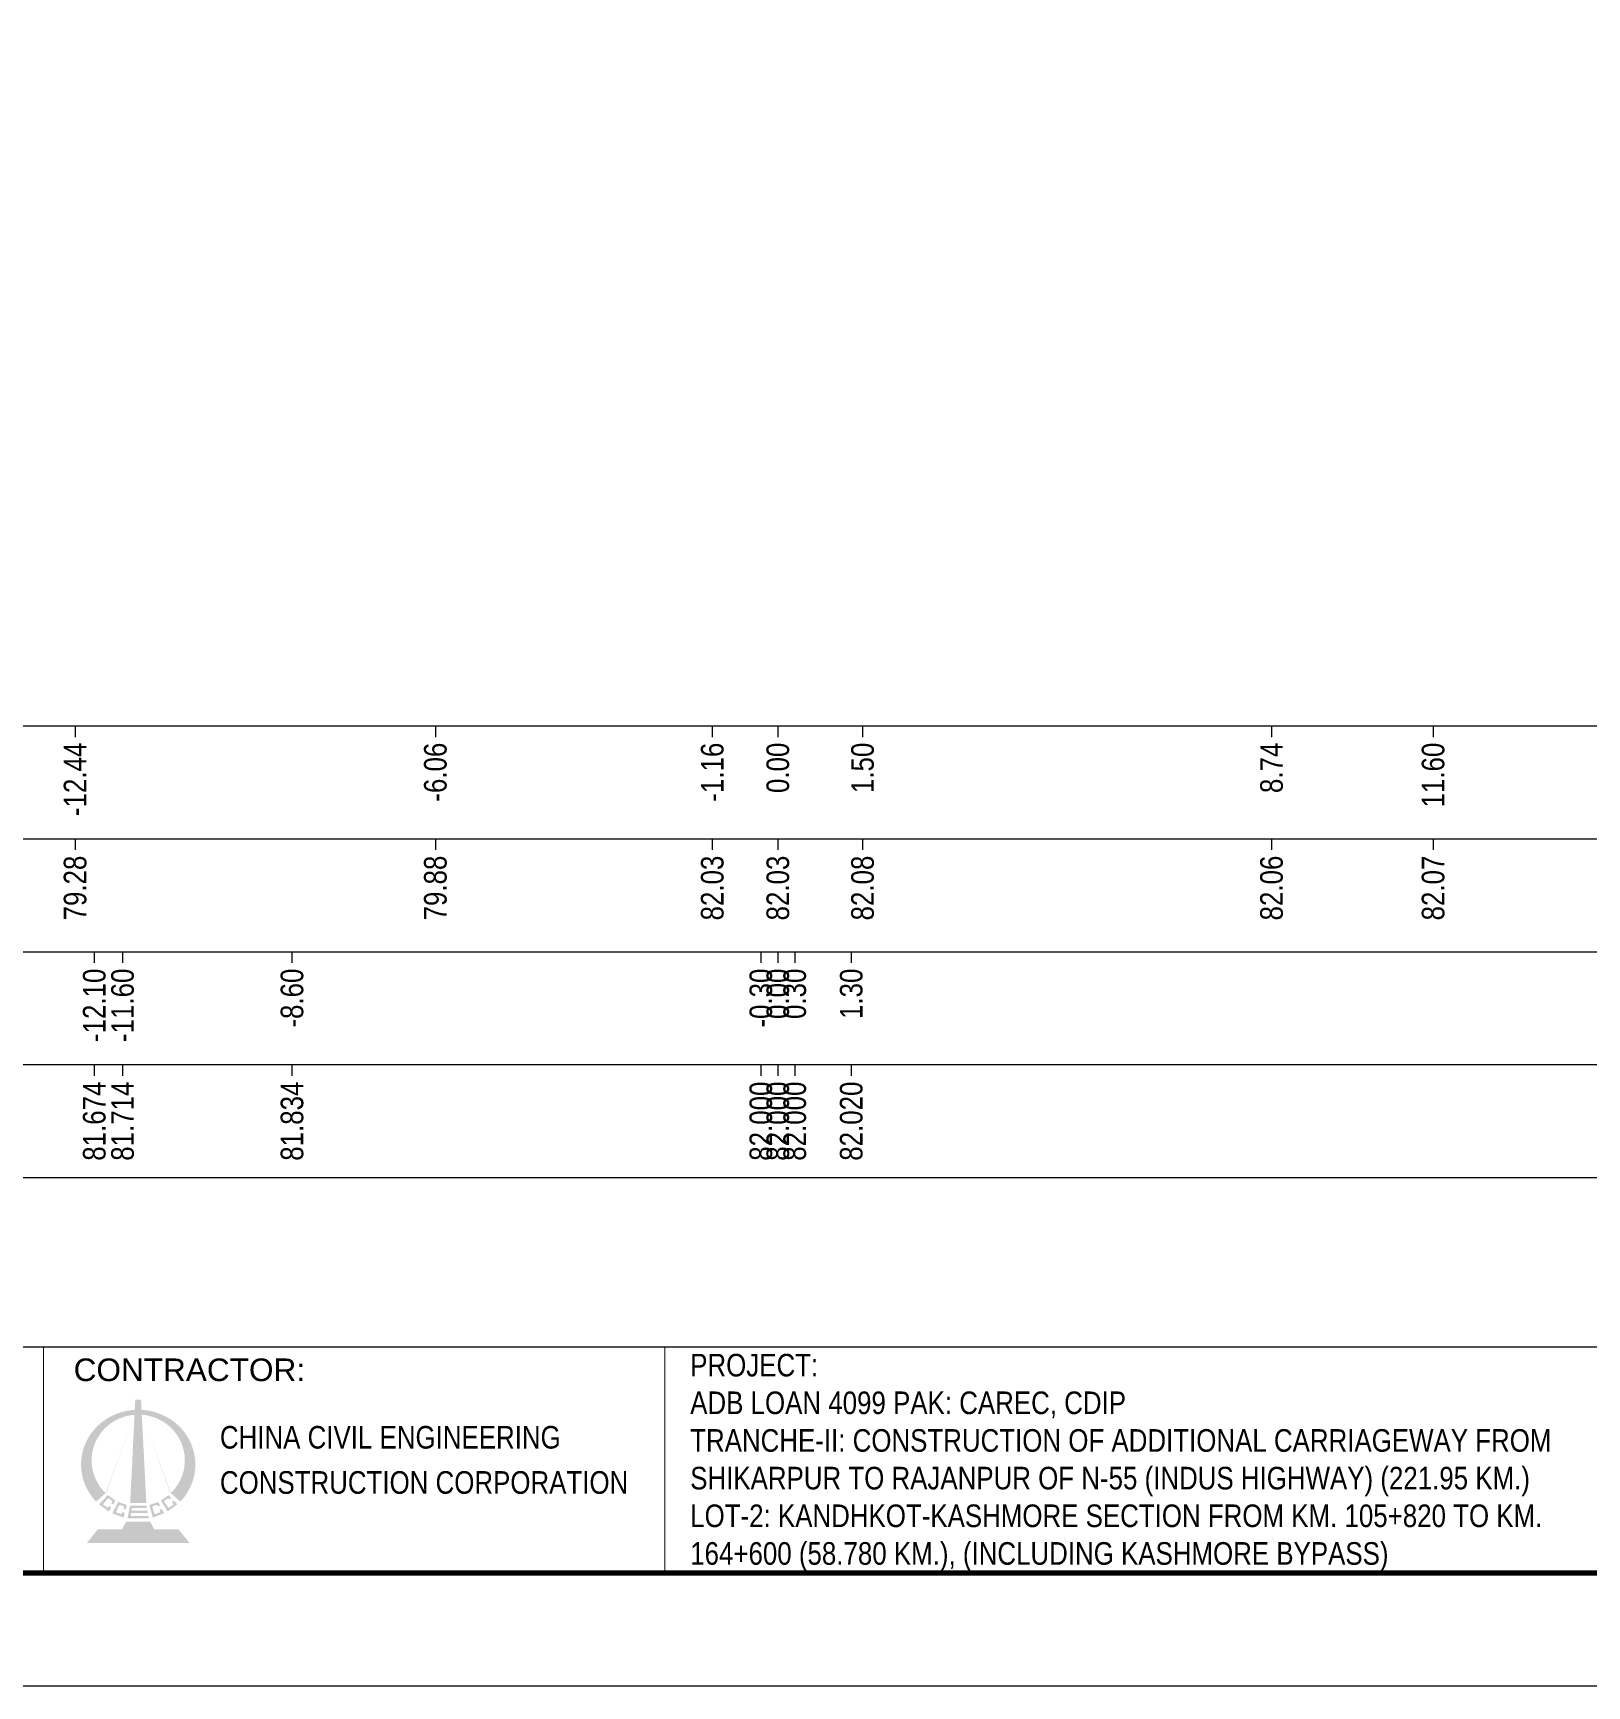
# Model space of a CAD drawing. Header units: millimetres. Extents: x 1890 to 1974, y 863 to 921.8.
# Drawn here: x 1917.85 to 1945.36, y 863.03 to 892.29 of the extents above; entities that cross this region are included whole.
import ezdxf
from ezdxf.enums import TextEntityAlignment as Align

# ---------------------------------------------------------------- set-up
doc = ezdxf.new("R2010")
doc.units = ezdxf.units.MM
doc.layers.add('图框', color=1, linetype='Continuous', lineweight=9)
doc.layers.add('数据栏', color=8, linetype='Continuous', lineweight=15)
doc.styles.add('ARIAL', font='arial.ttf')
doc.styles.add('STYLE-ARIAL_NARROW', font='ARIALN.TTF')

# ---------------------------------------------------------------- blocks, each defined once
blk = doc.blocks.new('HDMD.HDM.LANM..N55横断面模板20250309')
at = {"layer": '数据栏', "color": 7, "linetype": 'Continuous', "lineweight": 0}
for p, q in [((-62.001, 0), (82.001, 0)), ((-66.001, -4), (82, -4)), ((-70.001, -8), (82, -8)), ((-66.001, -12), (82, -12)), ((-70.001, -16), (82, -16))]:
    blk.add_line(p, q, dxfattribs=at)
blk = doc.blocks.new('CCECC.LOGO')
at = {"lineweight": 0, "true_color": 0x0054a3}
h = blk.add_hatch(color=154, dxfattribs=at)
h.dxf.hatch_style = 1
edge = h.paths.add_edge_path()
edge.add_ellipse((0.001, 0.198), major_axis=(-2.201, 0), ratio=0.981059, start_angle=134.40864, end_angle=265.58424, ccw=False)
edge.add_line((1.542, -1.345), (1.987, -1.749))
edge.add_ellipse((0.001, 0.001), major_axis=(-2.698, 0), ratio=0.958827, start_angle=137.40098, end_angle=266.65353)
edge.add_line((0.159, 2.584), (0.135, 3.056))
edge.add_line((0.135, 3.056), (-0.137, 3.058))
edge.add_line((-0.137, 3.058), (-0.16, 2.583))
edge.add_ellipse((0.001, 0.001), major_axis=(-2.698, 0), ratio=0.958827, start_angle=273.44206, end_angle=402.62835)
edge.add_line((-1.983, -1.75), (-1.536, -1.348))
edge.add_ellipse((0.001, 0.198), major_axis=(-2.201, 0), ratio=0.981059, start_angle=274.51488, end_angle=405.71491, ccw=False)
edge.add_line((-0.172, 2.351), (-0.377, -1.815))
edge.add_line((-0.377, -1.815), (0.385, -1.812))
edge.add_line((0.385, -1.812), (0.171, 2.351))
h.paths.add_polyline_path([(-1.433, -1.444), (-1.85, -1.877), (-1.383, -2.218), (-1.271, -2.023), (-1.368, -1.957), (-1.43, -2.043), (-1.667, -1.877), (-1.418, -1.586), (-1.21, -1.73), (-1.279, -1.824), (-1.182, -1.886), (-1.071, -1.703)])
h.paths.add_polyline_path([(-0.939, -1.765), (-1.222, -2.303), (-0.687, -2.503), (-0.636, -2.283), (-0.741, -2.241), (-0.782, -2.345), (-1.049, -2.249), (-0.888, -1.9), (-0.658, -1.98), (-0.696, -2.087), (-0.585, -2.124), (-0.53, -1.91)])
h.paths.add_polyline_path([(0.389, -1.939), (-0.386, -1.94), (-0.504, -2.537), (0.507, -2.536), (0.484, -2.432), (-0.352, -2.427), (-0.332, -2.294), (0.46, -2.294), (0.434, -2.18), (-0.319, -2.179), (-0.294, -2.044), (0.412, -2.05)])
h.paths.add_polyline_path([(0.89, -1.899), (0.933, -1.982), (1.033, -1.934), (0.937, -1.766), (0.53, -1.909), (0.69, -2.504), (1.223, -2.3), (1.111, -2.085), (1.004, -2.142), (1.053, -2.252), (0.783, -2.351), (0.658, -1.982)])
h.paths.add_polyline_path([(1.56, -1.578), (1.434, -1.446), (1.069, -1.701), (1.388, -2.214), (1.853, -1.873), (1.678, -1.695), (1.59, -1.781), (1.676, -1.877), (1.435, -2.048), (1.213, -1.733), (1.42, -1.593), (1.48, -1.653)])
h.paths.add_polyline_path([(1.897, -3.057), (0.761, -3.056), (0.567, -2.695), (-0.565, -2.69), (-0.765, -3.063), (-1.902, -3.058), (-2.421, -3.702), (2.424, -3.7)])
blk = doc.blocks.new('HDMD.HDM.TK..N55横断面模板20250309')
at = {"layer": '图框', "color": 1, "linetype": 'Continuous'}
blk.add_lwpolyline([(-32.8, -13.6), (34.4, -13.6), (34.4, 33.44), (-32.8, 33.44)], close=True, dxfattribs=at)
at = {"layer": '图框', "color": 1, "linetype": 'Continuous', "const_width": 0.08}
blk.add_lwpolyline([(-28, -12), (32.8, -12), (32.8, 31.84), (-28, 31.84)], close=True, dxfattribs=at)
at = {"layer": '图框', "color": 0, "linetype": 'Continuous', "const_width": 0.016}
for points in [[(-28, -8.8), (32.8, -8.8)], [(-10.4, -8.8), (-10.4, -12)], [(-1.6, -8.8), (-1.6, -12)]]:
    blk.add_lwpolyline(points, dxfattribs=at)
at = {"layer": '图框', "color": 1, "xscale": 0.3, "yscale": 0.3, "zscale": 0.3}
blk.add_blockref('CCECC.LOGO', (-9.058, -10.464), dxfattribs=at)
at = {"layer": '图框', "color": 0, "style": 'ARIAL'}
blk.add_text('CONTRACTOR:', height=0.32, dxfattribs=at).set_placement((-9.972, -9.282))
at = {"layer": '图框', "color": 0, "insert": (-1.24, -8.896), "char_height": 0.24, "width": 13.04916, "attachment_point": 1, "style": 'STYLE-ARIAL_NARROW'}
blk.add_mtext('{\\H1.3333x;PROJECT:\\P\\H1x;ADB LOAN 4099 PAK: CAREC, CDIP\\PTRANCHE-II: CONSTRUCTION OF ADDITIONAL CARRIAGEWAY FROM SHIKARPUR TO RAJANPUR OF N-55 (INDUS HIGHWAY) (221.95 KM.) \\PLOT-2: KANDHKOT-KASHMORE SECTION FROM KM. 105+820 TO KM. 164+600 (58.780 KM.), (INCLUDING KASHMORE BYPASS)}', dxfattribs=at)
at = {"layer": '图框', "color": 0, "insert": (-7.9, -10.4), "char_height": 0.32, "attachment_point": 4, "line_spacing_factor": 1.2, "style": 'STYLE-ARIAL_NARROW'}
blk.add_mtext_dynamic_manual_height_columns('CHINA CIVIL ENGINEERING CONSTRUCTION CORPORATION', width=6.09256, gutter_width=1.641, heights=[0], dxfattribs=at)
at = {"layer": '图框', "color": 7, "style": 'ARIAL'}
blk.add_attdef('milage', text='', height=0.7, dxfattribs=at).set_placement((0, 29.069), align=Align.MIDDLE_CENTER)
at = {"layer": '图框', "color": 0, "style": 'STYLE-ARIAL_NARROW'}
blk.add_attdef('SC', text='', height=0.32, dxfattribs=at).set_placement((20, -11.5), align=Align.MIDDLE_CENTER)

msp = doc.modelspace()

# ---------------------------------------------------------------- linework, layer by layer
at = {"layer": '数据栏', "lineweight": 0}
for p, q in [((1918.595, 880.025), (1918.595, 879.825)), ((1924.973, 880.025), (1924.973, 879.825)), ((1929.875, 880.025), (1929.875, 879.825)), ((1931.035, 880.025), (1931.035, 879.825)), ((1932.535, 880.025), (1932.535, 879.825)), ((1939.775, 880.025), (1939.775, 879.825)), ((1942.635, 880.025), (1942.635, 879.825)), ((1918.595, 878.025), (1918.595, 877.825)), ((1924.973, 878.025), (1924.973, 877.825)), ((1929.875, 878.025), (1929.875, 877.825)), ((1931.035, 878.025), (1931.035, 877.825)), ((1932.535, 878.025), (1932.535, 877.825)), ((1939.775, 878.025), (1939.775, 877.825)), ((1942.635, 878.025), (1942.635, 877.825)), ((1918.935, 876.025), (1918.935, 875.825)), ((1919.435, 876.025), (1919.435, 875.825)), ((1922.435, 876.025), (1922.435, 875.825)), ((1930.735, 876.025), (1930.735, 875.825)), ((1931.035, 876.025), (1931.035, 875.825)), ((1931.335, 876.025), (1931.335, 875.825)), ((1932.335, 876.025), (1932.335, 875.825)), ((1918.935, 874.025), (1918.935, 873.825)), ((1919.435, 874.025), (1919.435, 873.825)), ((1922.435, 874.025), (1922.435, 873.825)), ((1930.735, 874.025), (1930.735, 873.825)), ((1931.035, 874.025), (1931.035, 873.825)), ((1931.335, 874.025), (1931.335, 873.825)), ((1932.335, 874.025), (1932.335, 873.825))]:
    msp.add_line(p, q, dxfattribs=at)

# ---------------------------------------------------------------- block references
at = {"layer": '图框', "color": 0, "lineweight": 0, "xscale": 1.25, "yscale": 1.25, "zscale": 1.25}
msp.add_blockref('HDMD.HDM.TK..N55横断面模板20250309', (1931.035, 880.025), dxfattribs=at)
at = {"layer": '数据栏', "color": 3, "xscale": 0.5, "yscale": 0.5, "zscale": 0.5}
msp.add_blockref('HDMD.HDM.LANM..N55横断面模板20250309', (1931.035, 880.025), dxfattribs=at)

# ---------------------------------------------------------------- texts
at = {"layer": '数据栏', "lineweight": 0, "style": 'STYLE-ARIAL_NARROW'}
for s, p in [('-12.44', (1918.595, 879.725)), ('-6.06', (1924.973, 879.725)), ('-1.16', (1929.875, 879.725)), ('0.00', (1931.035, 879.725)), ('1.50', (1932.535, 879.725)), ('8.74', (1939.775, 879.725)), ('11.60', (1942.635, 879.725)), ('79.28', (1918.595, 877.725)), ('79.88', (1924.973, 877.725)), ('82.03', (1929.875, 877.725)), ('82.03', (1931.035, 877.725)), ('82.08', (1932.535, 877.725)), ('82.06', (1939.775, 877.725)), ('82.07', (1942.635, 877.725)), ('-12.10', (1918.935, 875.725)), ('-11.60', (1919.435, 875.725)), ('-8.60', (1922.435, 875.725)), ('-0.30', (1930.735, 875.725)), ('0.00', (1931.035, 875.725)), ('0.30', (1931.335, 875.725)), ('1.30', (1932.335, 875.725)), ('81.674', (1918.935, 873.725)), ('81.714', (1919.435, 873.725)), ('81.834', (1922.435, 873.725)), ('82.000', (1930.735, 873.725)), ('82.000', (1931.035, 873.725)), ('82.000', (1931.335, 873.725)), ('82.020', (1932.335, 873.725))]:
    msp.add_text(s, height=0.4, rotation=90, dxfattribs=at).set_placement(p, align=Align.MIDDLE_RIGHT)

doc.saveas('drawing.dxf')
